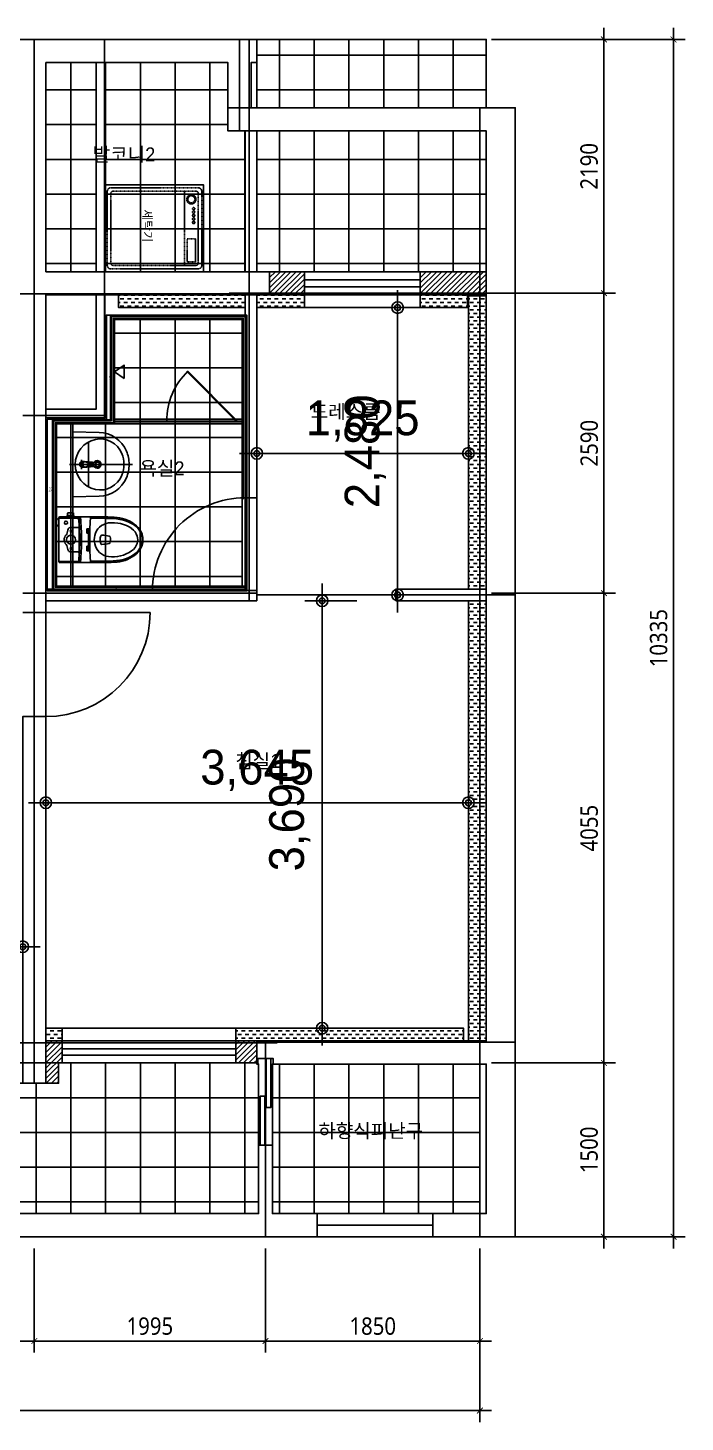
# Model space of a CAD drawing. Extents: x -125 to 16400, y -1600 to 10435.
# Drawn here: x 10730 to 16400, y -1600 to 10435 of the extents above; entities that cross this region are included whole.
import ezdxf

# ---------------------------------------------------------------- set-up
doc = ezdxf.new("R2010")
doc.units = 0
doc.header["$MEASUREMENT"] = 0
for name, pattern in [('AUDIT_D_220706163347-0', [0]), ('CEN', [62, 60, -1, 0, -1]), ('HID', [2.3, 1.5, -0.8])]:
    doc.linetypes.add(name, pattern=pattern)
for name, color, linetype in [('A_HAT', 8, 'Continuous'), ('AA-XXXX-DIMS', 7, 'Continuous'), ('AA-XXXX-UBR', 4, 'Continuous'), ('CEN_CON', 1, 'CEN'), ('CEN_WALL', 12, 'CEN'), ('CONC', 2, 'Continuous'), ('DIM', 7, 'AUDIT_D_220706163347-0'), ('DOOR', 4, 'Continuous'), ('FIN', 6, 'Continuous'), ('FUR', 4, 'Continuous'), ('FUR_가전', 8, 'HID'), ('INS', 8, 'Continuous'), ('WAL', 3, 'Continuous'), ('WAL_DRY', 7, 'Continuous'), ('WIN', 4, 'Continuous'), ('바닥타일', 8, 'Continuous'), ('실명', 3, 'AUDIT_D_220706163347-0')]:
    doc.layers.add(name, color=color, linetype=linetype)
doc.layers.add('Defpoint', color=135, linetype='Continuous', plot=False)
doc.styles.add('HAUD01', font='Dotum.ttf')
doc.styles.add('맑은 고딕', font='malgun.ttf')
doc.styles.add('맑은고딕', font='malgun.ttf', dxfattribs={"width": 0.9})
doc.dimstyles.new('HAUD-100', dxfattribs={"dimscale": 100, "dimtxt": 3, "dimasz": 1, "dimexe": 0, "dimexo": 3, "dimgap": 1, "dimtad": 1, "dimdec": 0, "dimdsep": 46, "dimlunit": 6, "dimtxsty": 'HAUD01', "dimblk": 'DIMDOT', "dimcen": 2.5, "dimdle": 1.5, "dimclrd": 7, "dimclre": 7, "dimclrt": 3, "dimadec": 0, "dimazin": 0, "dimtfac": 1, "dimtdec": 0, "dimtix": 1, "dimtmove": 2, "dimatfit": 3, "dimfxl": 1, "dimtvp": 1, "dimtolj": 1, "dimtzin": 0, "dimarcsym": 0})
doc.dimstyles.new('MCDIM-50', dxfattribs={"dimscale": 50, "dimtxt": 3, "dimasz": 1, "dimexe": 2, "dimexo": 2, "dimgap": 1, "dimtad": 1, "dimdec": 0, "dimzin": 0, "dimdsep": 46, "dimtxsty": '맑은고딕', "dimblk1": 'ARCHTICK', "dimblk2": 'ARCHTICK', "dimsah": 1, "dimcen": 0.09, "dimdle": 2, "dimclrd": 7, "dimclre": 7, "dimclrt": 3, "dimadec": 0, "dimazin": 0, "dimtfac": 1, "dimtdec": 0, "dimtix": 1, "dimtmove": 2, "dimatfit": 3, "dimldrblk": 'ARCHTICK', "dimfxl": 1, "dimtolj": 1, "dimtzin": 0, "dimarcsym": 0})
pattern_1 = [(45, (0, 0), (-22.45064, 22.45064), [])]
pattern_2 = [(0, (0, 0), (31.75, 31.75), [31.75, -31.75])]
pattern_3 = [(0, (0, 0), (0, 300), []), (90, (0, 0), (-300, 2e-14), [])]

# ---------------------------------------------------------------- blocks, each defined once
blk = doc.blocks.new('A$Cc42cb16b')
at = {"layer": 'FUR'}
for p, q in [((515, 560), (288, 555)), ((515, 560), (515, 0)), ((380, 301), (380, 474)), ((380, 86), (380, 259)), ((515, 0), (288, 5))]:
    blk.add_line(p, q, dxfattribs=at)
at = {"layer": 'FUR', "color": 1}
for p, q in [((0, 280), (545, 280)), ((440, 320), (440, 240))]:
    blk.add_line(p, q, dxfattribs=at)
at = {"layer": 'FUR', "flags": 128}
for points in [[(53, 395, -0.297578), (288, 555)], [(30, 280, -0.098575), (53, 395)], [(320, 64, -0.366647), (92, 187)]]:
    blk.add_lwpolyline(points, format="xyb", dxfattribs=at)
at = {"layer": 'FUR'}
for centre, radius, start, end in [((279, 300), 200, 78.1351, 158.6763), ((275, 280), 220, 281.8649, 78.1351), ((330, 280), 255, 158.6763, 180), ((330, 280), 300, 180, 202.519), ((330, 280), 255, 180, 201.3237), ((305, 280), 32.5, 31.4345, 328.5658), ((305, 280), 20.5, 42.491, 317.5072), ((343, 280), 11.3, 130.1673, 251.7572), ((293, 265), 260, 202.519, 268.8063)]:
    blk.add_arc(centre, radius, start, end, dxfattribs=at)
for points, weights in [([(315, 287), (313, 284), (313, 280)], [1, 0.981753051281, 1]), ([(313, 280), (313, 276), (315, 273)], [1, 0.981707036495, 1]), ([(324, 295), (317, 294), (315, 287)], [1, 0.881687879562, 1]), ([(315, 273), (317, 266), (324, 265)], [1, 0.881586849689, 1]), ([(334, 297), (329, 297), (324, 295)], [1, 0.997376203537, 1]), ([(324, 265), (329, 263), (334, 263)], [1, 0.997388422489, 1]), ([(334, 297), (334, 297), (334, 297)], [1, 0.999995529652, 1]), ([(334, 263), (334, 263), (334, 263)], [1, 0.999997198582, 1]), ([(335, 297), (357, 299), (379, 301)], [1, 0.999929606915, 1]), ([(379, 259), (357, 261), (335, 263)], [1, 0.999929606915, 1]), ([(336, 289), (339, 291), (342, 291)], [1, 0.954250395298, 1]), ([(342, 269), (341, 269), (340, 269)], [1, 0.994235515594, 1]), ([(379, 301), (384, 301), (411, 303)], [1, 0.999993741512, 1]), ([(390, 258), (384, 259), (379, 259)], [1, 0.999993622303, 1]), ([(390, 295), (386, 293), (381, 293)], [1, 0.978727579117, 1]), ([(381, 267), (384, 267), (386, 266)], [1, 0.992239117622, 1]), ([(386, 266), (390, 265), (393, 263)], [1, 0.985343575478, 1]), ([(393, 297), (392, 296), (390, 295)], [1, 0.995856523514, 1]), ([(391, 258), (400, 257), (414, 256)], [1, 0.999511599541, 1]), ([(394, 297), (394, 297), (393, 297)], [1, 0.999939501286, 1]), ([(393, 263), (394, 263), (394, 263)], [1, 0.999930858612, 1]), ([(407, 303), (399, 302), (394, 297)], [1, 0.961287915707, 1]), ([(394, 263), (399, 258), (407, 257)], [1, 0.960904896259, 1]), ([(414, 303), (411, 303), (408, 303)], [1, 0.993428587914, 1]), ([(409, 257), (411, 257), (414, 256)], [1, 0.99490660429, 1]), ([(414, 303), (414, 303), (414, 303)], [1, 0.999912261963, 1]), ([(414, 303), (438, 303), (438, 280)], [1, 0.707125544548, 1]), ([(438, 280), (438, 257), (414, 256)], [1, 0.707125544548, 1]), ([(414, 256), (414, 256), (414, 256)], [1, 0.999912261963, 1]), ([(433, 256), (457, 256), (457, 280)], [1, 0.707185387611, 1]), ([(434, 283), (434, 282), (434, 280)], [1, 0.996173918247, 1]), ([(434, 276), (434, 278), (434, 280)], [1, 0.996153950691, 1])]:
    blk.add_rational_spline(points, weights, degree=2, dxfattribs=at)
for points in [[(342, 291), (350, 291), (358, 292)], [(358, 268), (350, 269), (342, 269)], [(381, 293), (370, 292), (358, 292)], [(381, 267), (370, 268), (358, 268)], [(409, 303), (409, 303), (408, 303)], [(413, 303), (412, 303), (410, 303)], [(410, 257), (412, 257), (413, 257)], [(417, 304), (415, 304), (414, 303)], [(414, 256), (415, 256), (417, 256)], [(415, 256), (415, 256), (415, 256)], [(419, 304), (418, 304), (417, 304)], [(417, 256), (418, 256), (419, 256)], [(423, 304), (421, 304), (419, 304)], [(419, 256), (421, 256), (423, 256)], [(423, 304), (424, 304), (425, 304)], [(425, 256), (424, 256), (423, 256)], [(425, 304), (429, 304), (433, 304)], [(433, 256), (429, 256), (425, 256)], [(434, 283), (434, 283), (433, 283)], [(433, 276), (434, 276), (434, 276)]]:
    blk.add_open_spline(points, degree=2, dxfattribs=at)
for points, knots in [([(431, 280), (431, 283), (431, 286), (428, 292), (427, 295), (420, 301), (413, 303), (407, 303)], [0, 0, 0, 0, 0.248236, 0.248236, 0.496338, 0.496338, 1, 1, 1, 1]), ([(407, 257), (413, 257), (420, 259), (427, 265), (428, 268), (431, 274), (431, 277), (431, 280)], [0, 0, 0, 0, 0.502806, 0.502806, 0.750772, 0.750772, 1, 1, 1, 1]), ([(434, 283), (434, 289), (431, 294), (424, 301), (419, 303), (413, 303)], [0, 0, 0, 0, 0.5, 0.5, 1, 1, 1, 1]), ([(413, 257), (419, 257), (424, 259), (431, 266), (434, 271), (434, 276)], [0, 0, 0, 0, 0.5, 0.5, 1, 1, 1, 1]), ([(433, 283), (433, 284), (433, 283), (433, 282), (433, 281), (433, 280)], [0, 0, 0, 0, 0.493042, 0.493042, 1, 1, 1, 1]), ([(433, 280), (433, 279), (433, 278), (433, 277), (433, 276), (433, 276)], [0, 0, 0, 0, 0.493716, 0.493716, 1, 1, 1, 1]), ([(449, 280), (449, 282), (449, 283), (451, 283), (451, 283), (452, 282), (452, 281), (452, 280)], [0, 0, 0, 0, 0.498025, 0.498025, 0.742403, 0.742403, 1, 1, 1, 1]), ([(452, 280), (452, 279), (452, 278), (451, 277), (451, 277), (449, 277), (449, 278), (449, 280)], [0, 0, 0, 0, 0.250344, 0.250344, 0.505692, 0.505692, 1, 1, 1, 1]), ([(450, 283), (450, 283), (450, 283), (451, 282), (451, 281), (451, 280), (451, 280)], [0, 0, 0, 0, 0.213027, 0.451355, 0.721359, 1, 1, 1, 1]), ([(451, 280), (451, 279), (451, 278), (450, 277), (450, 277), (450, 277)], [0, 0, 0, 0, 0.435639, 0.435639, 1, 1, 1, 1])]:
    blk.add_open_spline(points, degree=3, knots=knots, dxfattribs=at)
blk.add_rational_spline([(457, 280), (457, 290), (450, 297), (443, 304), (433, 304)], [1, 0.923873603344, 1, 0.923873603344, 1], degree=2, knots=[0, 0, 0, 0.5, 0.5, 1, 1, 1], dxfattribs=at)
blk = doc.blocks.new('A$C26a53a47')
at = {"layer": 'FUR'}
for p, q in [((268, 392), (452, 393)), ((314, 382), (453, 383)), ((542, 395), (329, 395)), ((555, 378), (540, 388)), ((548, 395), (717, 395)), ((563, 385), (548, 395)), ((550, 387), (550, 8)), ((563, 385), (717, 385)), ((596, 408), (654, 408)), ((596, 395), (596, 408)), ((654, 395), (596, 395)), ((599, 408), (599, 426)), ((603, 430), (647, 430)), ((651, 426), (651, 408)), ((654, 408), (654, 395)), ((725, 387), (725, 198)), ((727, 332), (727, 364)), ((741, 378), (745, 378)), ((745, 378), (745, 318)), ((745, 378), (745, 318)), ((484, 293), (458, 293)), ((459, 262), (462, 262)), ((462, 262), (462, 134)), ((484, 253), (462, 253)), ((470, 296), (470, 100)), ((484, 253), (484, 293)), ((562, 303), (629, 303)), ((653, 258), (648, 281)), ((725, 358), (727, 358)), ((725, 337), (727, 337)), ((741, 318), (745, 318)), ((459, 134), (462, 134)), ((484, 143), (462, 143)), ((484, 103), (484, 143)), ((653, 137), (648, 114)), ((725, 8), (725, 198)), ((268, 3), (452, 3)), ((314, 13), (453, 12)), ((542, 0), (329, 0)), ((484, 103), (458, 103)), ((555, 17), (540, 7)), ((563, 10), (548, 0)), ((548, 0), (717, 0)), ((562, 93), (629, 93)), ((563, 10), (717, 10))]:
    blk.add_line(p, q, dxfattribs=at)
at = {"layer": 'FUR', "flags": 128}
for points in [[(51, 310, -0.18096), (268, 392)], [(56, 308, -0.139094), (200, 373)], [(57, 319, -0.159563), (223, 390)], [(200, 373, -0.037446), (314, 382)], [(223, 390, -0.022302), (329, 395)], [(0, 198, -0.216307), (51, 310)], [(6, 198, -0.219854), (56, 308)], [(7, 243, -0.135941), (57, 319)], [(50, 229, -0.165632), (98, 294)], [(562, 303, -0.414214), (550, 315)], [(741, 318, -0.414214), (727, 332)], [(284, 223, -0.26174), (291, 229)], [(291, 166, -0.26174), (284, 172)], [(416, 162, -0.317582), (298, 52)], [(356, 237, -0.336618), (365, 231)], [(540, 7, -0.026367), (530, 198)], [(555, 17, -0.027834), (545, 198)], [(653, 137, -0.135013), (663, 156)], [(680, 198, -0.192258), (663, 156)], [(298, 52, -0.186188), (98, 101)], [(548, 0, -0.383657), (540, 7)], [(563, 10, -0.381976), (555, 17)], [(644, 102, -0.289681), (629, 93)], [(648, 114, -0.055053), (644, 102)], [(725, 18, -0.414214), (717, 10)], [(725, 8, -0.414214), (717, 0)]]:
    blk.add_lwpolyline(points, format="xyb", dxfattribs=at)
at = {"layer": 'FUR'}
for centre, radius in [((470, 268), 8), ((620, 273), 8), ((665, 345), 13.5), ((470, 128), 8), ((620, 198), 39), ((620, 123), 8)]:
    blk.add_circle(centre, radius, dxfattribs=at)
for centre, radius, start, end in [((-1905, 198), 2365, 355.2711, 4.7289), ((2339, 198), 1809, 173.9586, 180), ((548, 387), 8, 90, 173.9586), ((542, 387), 8, 67.9754, 90), ((542, 387), 8, 0, 67.9754), ((2169, 198), 1624, 173.6227, 180), ((563, 377), 8, 90, 173.6227), ((603, 426), 4, 90, 180), ((647, 426), 4, 0, 90), ((717, 387), 8, 0, 90), ((717, 377), 8, 0, 90), ((741, 364), 14, 90, 180), ((150, 198), 150, 162.3394, 197.6606), ((260, 60), 285, 82.5328, 124.7208), ((279, 204), 140, 12.0572, 82.5328), ((629, 287), 16, 25.3787, 90.0934), ((590, 268), 60, 12.7743, 25.3787), ((693, 266), 40, 192.7744, 223.5311), ((150, 198), 150, 180, 228.8217), ((150, 198), 144, 180, 229.5978), ((169, 204), 170, 197.6606, 228.6262), ((150, 198), 105, 162.3394, 197.6606), ((169, 204), 125, 197.6606, 235.2792), ((360, 198), 80, 161.6434, 198.3566), ((369, -112), 350, 92.1818, 102.9733), ((369, 507), 350, 257.0267, 267.8182), ((356, 167), 9, 267.8182, 342.2348), ((260, 198), 110, 342.2348, 17.7652), ((250, 198), 170, 347.9428, 12.0572), ((620, 198), 60, 0, 43.5311), ((269, 333), 330, 228.8217, 269.8506), ((244, 308), 290, 229.5978, 261.2725), ((248, 294), 290, 228.6262, 264.8897), ((316, 773), 760, 261.2725, 269.8506), ((329, 1200), 1200, 264.8897, 270), ((542, 8), 8, 270, 292.0246), ((542, 8), 8, 292.0246, 0), ((562, 81), 12, 90, 180)]:
    blk.add_arc(centre, radius, start, end, dxfattribs=at)
blk.add_open_spline([(5, 198), (5, 198), (5, 198), (5, 198)], degree=3, dxfattribs=at)
blk.add_open_spline([(5, 198), (5, 198), (5, 198), (5, 198)], degree=3, dxfattribs=at)
blk = doc.blocks.new('UBR 부부욕실 1600x2300')
at = {"layer": '바닥타일'}
h = blk.add_hatch(dxfattribs=at)
h.set_pattern_fill('_USER', color=256, scale=300, double=1, pattern_type=0)
h.set_pattern_definition(pattern_3)
h.paths.add_polyline_path([(-1100, -2300), (500, -2300), (500, -900), (0, -900), (0, 0), (-1100, 0)])
at = {"layer": 'FUR', "color": 6}
blk.add_line((-450, -876), (-450, -884), dxfattribs=at)
at = {"layer": 'FUR'}
blk.add_line((360, -900), (360, -2300), dxfattribs=at)
for points in [[(-1100, -2300), (500, -2300), (500, -900), (0, -900), (0, 0), (-1100, 0)], [(-82, -508), (-82, -392), (0, -450)], [(0, -860), (-1100, -860), (-1100, -900), (0, -900)]]:
    blk.add_lwpolyline(points, close=True, dxfattribs=at)
at = {"layer": 'FUR', "color": 6}
for points in [[(-1056, -870), (-631, -446), (-626, -452), (-1050, -876)], [(-1100, -876), (0, -876), (0, -884), (-1100, -884)]]:
    blk.add_lwpolyline(points, close=True, dxfattribs=at)
blk.add_arc((-1050, -876), 600, 0, 45.764, dxfattribs=at)
at = {"layer": 'FUR'}
for name, p in [('A$Cc42cb16b', (-155, -1530)), ('A$C26a53a47', (-245, -2098))]:
    blk.add_blockref(name, p, dxfattribs=at)
blk = doc.blocks.new('A$C4e4a4905')
at = {"layer": 'AA-XXXX-UBR'}
blk.add_line((1714, 47), (1714, 20), dxfattribs=at)
at = {"layer": 'AA-XXXX-UBR', "color": 5}
blk.add_lwpolyline([(52, 1482), (52, 12), (1722, 12), (1722, 2382), (552, 2382), (552, 1482)], close=True, dxfattribs=at)
at = {"layer": 'AA-XXXX-UBR'}
for points in [[(1714, 797), (1714, 2374), (560, 2374), (560, 1474), (60, 1474), (60, 20), (1714, 20)], [(1697, 797), (1697, 2357), (577, 2357), (577, 1457), (77, 1457), (77, 37), (1714, 37)], [(1687, 797), (1687, 2347), (587, 2347), (587, 1447), (87, 1447), (87, 47), (1714, 47)]]:
    blk.add_lwpolyline(points, dxfattribs=at)
at = {"layer": 'Defpoint'}
blk.add_lwpolyline([(7, 1487), (7, 7), (1727, 7), (1727, 2387), (517, 2387), (517, 1487)], close=True, dxfattribs=at)
at = {"layer": 'Defpoint', "style": 'HAUD01', "width": 0.8}
for p in [(1207, 2349), (388, 1449), (611, 12)]:
    blk.add_text('경량', height=15, rotation=90, dxfattribs=at).set_placement(p)
for s, p in [('경량', (538, 1844)), ('수전', (538, 1820)), ('경량', (1689, 1145)), ('RC,조적', (19, 881)), ('수전', (19, 857))]:
    blk.add_text(s, height=15, dxfattribs=at).set_placement(p)
blk = doc.blocks.new('세탁기-850')
at = {"layer": 'Defpoints'}
blk.add_lwpolyline([(0, 0), (-750, 0), (-750, -850), (0, -850)], close=True, dxfattribs=at)
at = {"layer": 'FUR_가전'}
blk.add_line((-55, -165), (-695, -165), dxfattribs=at)
for points in [[(-695, -830, -0.414214), (-725, -800), (-725, -45, -0.414214), (-695, -15), (-55, -15, -0.414214), (-25, -45), (-25, -800, -0.414214), (-55, -830)], [(-695, -780), (-695, -65, -0.414214), (-675, -45), (-75, -45, -0.414214), (-55, -65), (-55, -780, -0.414214), (-75, -800), (-675, -800, -0.414214)]]:
    blk.add_lwpolyline(points, format="xyb", close=True, dxfattribs=at)
blk.add_lwpolyline([(-85, -140), (-285, -140), (-285, -70), (-85, -70)], close=True, dxfattribs=at)
for centre, radius in [((-625, -105), 40), ((-625, -105), 30), ((-545, -85), 10), ((-515, -85), 10), ((-485, -85), 10), ((-455, -85), 10), ((-425, -85), 10)]:
    blk.add_circle(centre, radius, dxfattribs=at)
at = {"layer": 'FUR_가전', "style": '맑은 고딕'}
blk.add_text('세탁기', height=75, rotation=0, dxfattribs=at).set_placement((-538, -523))
blk = doc.blocks.new('_ArchTick')
at = {"color": 0, "linetype": 'ByBlock', "const_width": 0.15}
blk.add_lwpolyline([(-0.5, -0.5), (0.5, 0.5)], dxfattribs=at)
blk = doc.blocks.new('*D16')
at = {"layer": 'Defpoints', "color": 0, "transparency": 16777216}
for p in [(0, 0), (14630, 0), (14630, -1500)]:
    blk.add_point(p, dxfattribs=at)
at = {"layer": 'DIM', "color": 7, "lineweight": -2, "transparency": 16777216}
for p, q in [((0, -100), (0, -1600)), ((14630, -100), (14630, -1600)), ((-100, -1500), (14730, -1500))]:
    blk.add_line(p, q, dxfattribs=at)
at = {"layer": 'DIM', "color": 7, "lineweight": -2, "transparency": 16777216, "xscale": 50, "yscale": 50, "zscale": 50, "rotation": 180}
blk.add_blockref('_ArchTick', (0, -1500), dxfattribs=at)
at = {"layer": 'DIM', "color": 7, "lineweight": -2, "transparency": 16777216, "xscale": 50, "yscale": 50, "zscale": 50}
blk.add_blockref('_ArchTick', (14630, -1500), dxfattribs=at)
at = {"layer": 'DIM', "color": 3, "transparency": 16777216, "insert": (7315, -1372), "char_height": 150, "attachment_point": 5, "style": '맑은고딕'}
blk.add_mtext('\\A1;14630', dxfattribs=at)
blk = doc.blocks.new('*D19')
at = {"layer": 'Defpoints', "color": 0, "transparency": 16777216}
for p in [(6065, 0), (10785, 0), (10785, -900)]:
    blk.add_point(p, dxfattribs=at)
at = {"layer": 'DIM', "color": 7, "lineweight": -2, "transparency": 16777216}
for p, q in [((6065, -100), (6065, -1000)), ((10785, -100), (10785, -1000)), ((5965, -900), (10885, -900))]:
    blk.add_line(p, q, dxfattribs=at)
at = {"layer": 'DIM', "color": 7, "lineweight": -2, "transparency": 16777216, "xscale": 50, "yscale": 50, "zscale": 50, "rotation": 180}
blk.add_blockref('_ArchTick', (6065, -900), dxfattribs=at)
at = {"layer": 'DIM', "color": 7, "lineweight": -2, "transparency": 16777216, "xscale": 50, "yscale": 50, "zscale": 50}
blk.add_blockref('_ArchTick', (10785, -900), dxfattribs=at)
at = {"layer": 'DIM', "color": 3, "transparency": 16777216, "insert": (8425, -773), "char_height": 150, "attachment_point": 5, "style": '맑은고딕'}
blk.add_mtext('\\A1;4720', dxfattribs=at)
blk = doc.blocks.new('*D20')
at = {"layer": 'Defpoints', "color": 0, "transparency": 16777216}
for p in [(10785, 0), (12780, 0), (12780, -900)]:
    blk.add_point(p, dxfattribs=at)
at = {"layer": 'DIM', "color": 7, "lineweight": -2, "transparency": 16777216}
for p, q in [((10785, -100), (10785, -1000)), ((12780, -100), (12780, -1000)), ((10685, -900), (12880, -900))]:
    blk.add_line(p, q, dxfattribs=at)
at = {"layer": 'DIM', "color": 7, "lineweight": -2, "transparency": 16777216, "xscale": 50, "yscale": 50, "zscale": 50, "rotation": 180}
blk.add_blockref('_ArchTick', (10785, -900), dxfattribs=at)
at = {"layer": 'DIM', "color": 7, "lineweight": -2, "transparency": 16777216, "xscale": 50, "yscale": 50, "zscale": 50}
blk.add_blockref('_ArchTick', (12780, -900), dxfattribs=at)
at = {"layer": 'DIM', "color": 3, "transparency": 16777216, "insert": (11782, -772), "char_height": 150, "attachment_point": 5, "style": '맑은고딕'}
blk.add_mtext('\\A1;1995', dxfattribs=at)
blk = doc.blocks.new('*D21')
at = {"layer": 'Defpoints', "color": 0, "transparency": 16777216}
for p in [(12780, 0), (14630, 0), (14630, -900)]:
    blk.add_point(p, dxfattribs=at)
at = {"layer": 'DIM', "color": 7, "lineweight": -2, "transparency": 16777216}
for p, q in [((12780, -100), (12780, -1000)), ((14630, -100), (14630, -1000)), ((12680, -900), (14730, -900))]:
    blk.add_line(p, q, dxfattribs=at)
at = {"layer": 'DIM', "color": 7, "lineweight": -2, "transparency": 16777216, "xscale": 50, "yscale": 50, "zscale": 50, "rotation": 180}
blk.add_blockref('_ArchTick', (12780, -900), dxfattribs=at)
at = {"layer": 'DIM', "color": 7, "lineweight": -2, "transparency": 16777216, "xscale": 50, "yscale": 50, "zscale": 50}
blk.add_blockref('_ArchTick', (14630, -900), dxfattribs=at)
at = {"layer": 'DIM', "color": 3, "transparency": 16777216, "insert": (13705, -772), "char_height": 150, "attachment_point": 5, "style": '맑은고딕'}
blk.add_mtext('\\A1;1850', dxfattribs=at)
blk = doc.blocks.new('*D22')
at = {"layer": 'Defpoints', "color": 0, "transparency": 16777216}
for p in [(14630, 10335), (16300, 10335), (14630, 0)]:
    blk.add_point(p, dxfattribs=at)
at = {"layer": 'DIM', "color": 7, "lineweight": -2, "transparency": 16777216}
for p, q in [((16300, -100), (16300, 10435)), ((14730, 10335), (16400, 10335)), ((14730, 0), (16400, 0))]:
    blk.add_line(p, q, dxfattribs=at)
at = {"layer": 'DIM', "color": 7, "lineweight": -2, "transparency": 16777216, "xscale": 50, "yscale": 50, "zscale": 50}
for p, rotation in [((16300, 10335), 90), ((16300, 0), 270)]:
    blk.add_blockref('_ArchTick', p, dxfattribs=dict(at, rotation=rotation))
at = {"layer": 'DIM', "color": 3, "transparency": 16777216, "insert": (16172, 5167), "char_height": 150, "attachment_point": 5, "rotation": 90, "style": '맑은고딕'}
blk.add_mtext('\\A1;10335', dxfattribs=at)
blk = doc.blocks.new('*D23')
at = {"layer": 'Defpoints', "color": 0, "transparency": 16777216}
for p in [(14630, 1500), (15700, 1500), (14630, 0)]:
    blk.add_point(p, dxfattribs=at)
at = {"layer": 'DIM', "color": 7, "lineweight": -2, "transparency": 16777216}
for p, q in [((15700, -100), (15700, 1600)), ((14730, 1500), (15800, 1500)), ((14730, 0), (15800, 0))]:
    blk.add_line(p, q, dxfattribs=at)
at = {"layer": 'DIM', "color": 7, "lineweight": -2, "transparency": 16777216, "xscale": 50, "yscale": 50, "zscale": 50}
for p, rotation in [((15700, 1500), 90), ((15700, 0), 270)]:
    blk.add_blockref('_ArchTick', p, dxfattribs=dict(at, rotation=rotation))
at = {"layer": 'DIM', "color": 3, "transparency": 16777216, "insert": (15572, 750), "char_height": 150, "attachment_point": 5, "rotation": 90, "style": '맑은고딕'}
blk.add_mtext('\\A1;1500', dxfattribs=at)
blk = doc.blocks.new('*D24')
at = {"layer": 'Defpoints', "color": 0, "transparency": 16777216}
for p in [(14630, 5555), (15700, 5555), (14630, 1500)]:
    blk.add_point(p, dxfattribs=at)
at = {"layer": 'DIM', "color": 7, "lineweight": -2, "transparency": 16777216}
for p, q in [((14730, 5555), (15800, 5555)), ((15700, 1400), (15700, 5655)), ((14730, 1500), (15800, 1500))]:
    blk.add_line(p, q, dxfattribs=at)
at = {"layer": 'DIM', "color": 7, "lineweight": -2, "transparency": 16777216, "xscale": 50, "yscale": 50, "zscale": 50}
for p, rotation in [((15700, 5555), 90), ((15700, 1500), 270)]:
    blk.add_blockref('_ArchTick', p, dxfattribs=dict(at, rotation=rotation))
at = {"layer": 'DIM', "color": 3, "transparency": 16777216, "insert": (15573, 3527), "char_height": 150, "attachment_point": 5, "rotation": 90, "style": '맑은고딕'}
blk.add_mtext('\\A1;4055', dxfattribs=at)
blk = doc.blocks.new('*D25')
at = {"layer": 'Defpoints', "color": 0, "transparency": 16777216}
for p in [(14630, 8145), (15700, 8145), (14630, 5555)]:
    blk.add_point(p, dxfattribs=at)
at = {"layer": 'DIM', "color": 7, "lineweight": -2, "transparency": 16777216}
for p, q in [((15700, 5455), (15700, 8245)), ((14730, 8145), (15800, 8145)), ((14730, 5555), (15800, 5555))]:
    blk.add_line(p, q, dxfattribs=at)
at = {"layer": 'DIM', "color": 7, "lineweight": -2, "transparency": 16777216, "xscale": 50, "yscale": 50, "zscale": 50}
for p, rotation in [((15700, 8145), 90), ((15700, 5555), 270)]:
    blk.add_blockref('_ArchTick', p, dxfattribs=dict(at, rotation=rotation))
at = {"layer": 'DIM', "color": 3, "transparency": 16777216, "insert": (15573, 6850), "char_height": 150, "attachment_point": 5, "rotation": 90, "style": '맑은고딕'}
blk.add_mtext('\\A1;2590', dxfattribs=at)
blk = doc.blocks.new('*D26')
at = {"layer": 'Defpoints', "color": 0, "transparency": 16777216}
for p in [(14630, 10335), (15700, 10335), (14630, 8145)]:
    blk.add_point(p, dxfattribs=at)
at = {"layer": 'DIM', "color": 7, "lineweight": -2, "transparency": 16777216}
for p, q in [((15700, 8045), (15700, 10435)), ((14730, 10335), (15800, 10335)), ((14730, 8145), (15800, 8145))]:
    blk.add_line(p, q, dxfattribs=at)
at = {"layer": 'DIM', "color": 7, "lineweight": -2, "transparency": 16777216, "xscale": 50, "yscale": 50, "zscale": 50}
for p, rotation in [((15700, 10335), 90), ((15700, 8145), 270)]:
    blk.add_blockref('_ArchTick', p, dxfattribs=dict(at, rotation=rotation))
at = {"layer": 'DIM', "color": 3, "transparency": 16777216, "insert": (15572, 9240), "char_height": 150, "attachment_point": 5, "rotation": 90, "style": '맑은고딕'}
blk.add_mtext('\\A1;2190', dxfattribs=at)
blk = doc.blocks.new('DIMDOT')
at = {"layer": 'AA-XXXX-DIMS'}
for p, q in [((0, -1.5), (0, 1.5)), ((-1.5, 0), (1.5, 0))]:
    blk.add_line(p, q, dxfattribs=at)
for radius in [0.5, 0.25]:
    blk.add_circle((0, 0), radius, dxfattribs=at)
blk = doc.blocks.new('*D27')
at = {"layer": 'Defpoints', "color": 0, "transparency": 16777216}
for p in [(10885, 3747), (14530, 3747), (14530, 3747)]:
    blk.add_point(p, dxfattribs=at)
at = {"layer": 'DIM', "color": 7, "lineweight": -2, "transparency": 16777216}
for p, q in [((10885, 4047), (10885, 3747)), ((14530, 4047), (14530, 3747)), ((10985, 3747), (14430, 3747))]:
    blk.add_line(p, q, dxfattribs=at)
at = {"layer": 'DIM', "color": 7, "lineweight": -2, "transparency": 16777216, "xscale": 100, "yscale": 100, "zscale": 100, "rotation": 180}
blk.add_blockref('DIMDOT', (10885, 3747), dxfattribs=at)
at = {"layer": 'DIM', "color": 7, "lineweight": -2, "transparency": 16777216, "xscale": 100, "yscale": 100, "zscale": 100}
blk.add_blockref('DIMDOT', (14530, 3747), dxfattribs=at)
at = {"layer": 'DIM', "color": 3, "transparency": 16777216, "insert": (12708, 4026), "char_height": 300, "attachment_point": 5, "style": 'HAUD01'}
blk.add_mtext('\\A1;3,645', dxfattribs=at)
blk = doc.blocks.new('*D28')
at = {"layer": 'Defpoints', "color": 0, "transparency": 16777216}
for p in [(13269, 5490), (13269, 5490), (13269, 1800)]:
    blk.add_point(p, dxfattribs=at)
at = {"layer": 'DIM', "color": 7, "lineweight": -2, "transparency": 16777216}
for p, q in [((13569, 5490), (13269, 5490)), ((13269, 1900), (13269, 5390)), ((13569, 1800), (13269, 1800))]:
    blk.add_line(p, q, dxfattribs=at)
at = {"layer": 'DIM', "color": 7, "lineweight": -2, "transparency": 16777216, "xscale": 100, "yscale": 100, "zscale": 100}
for p, rotation in [((13269, 5490), 90), ((13269, 1800), 270)]:
    blk.add_blockref('DIMDOT', p, dxfattribs=dict(at, rotation=rotation))
at = {"layer": 'DIM', "color": 3, "transparency": 16777216, "insert": (12990, 3645), "char_height": 300, "attachment_point": 5, "rotation": 90, "style": 'HAUD01'}
blk.add_mtext('\\A1;3,690', dxfattribs=at)
blk = doc.blocks.new('*D29')
at = {"layer": 'Defpoints', "color": 0, "transparency": 16777216}
for p in [(12705, 6762), (14530, 6762), (14530, 6762)]:
    blk.add_point(p, dxfattribs=at)
at = {"layer": 'DIM', "color": 7, "lineweight": -2, "transparency": 16777216}
for p, q in [((12705, 7062), (12705, 6762)), ((14530, 7062), (14530, 6762)), ((12805, 6762), (14430, 6762))]:
    blk.add_line(p, q, dxfattribs=at)
at = {"layer": 'DIM', "color": 7, "lineweight": -2, "transparency": 16777216, "xscale": 100, "yscale": 100, "zscale": 100, "rotation": 180}
blk.add_blockref('DIMDOT', (12705, 6762), dxfattribs=at)
at = {"layer": 'DIM', "color": 7, "lineweight": -2, "transparency": 16777216, "xscale": 100, "yscale": 100, "zscale": 100}
blk.add_blockref('DIMDOT', (14530, 6762), dxfattribs=at)
at = {"layer": 'DIM', "color": 3, "transparency": 16777216, "insert": (13618, 7041), "char_height": 300, "attachment_point": 5, "style": 'HAUD01'}
blk.add_mtext('\\A1;1,825', dxfattribs=at)
blk = doc.blocks.new('*D30')
at = {"layer": 'Defpoints', "color": 0, "transparency": 16777216}
for p in [(13920, 8020), (13920, 8020), (13920, 5540)]:
    blk.add_point(p, dxfattribs=at)
at = {"layer": 'DIM', "color": 7, "lineweight": -2, "transparency": 16777216}
for p, q in [((14220, 8020), (13920, 8020)), ((13920, 5640), (13920, 7920)), ((14220, 5540), (13920, 5540))]:
    blk.add_line(p, q, dxfattribs=at)
at = {"layer": 'DIM', "color": 7, "lineweight": -2, "transparency": 16777216, "xscale": 100, "yscale": 100, "zscale": 100}
for p, rotation in [((13920, 8020), 90), ((13920, 5540), 270)]:
    blk.add_blockref('DIMDOT', p, dxfattribs=dict(at, rotation=rotation))
at = {"layer": 'DIM', "color": 3, "transparency": 16777216, "insert": (13641, 6780), "char_height": 300, "attachment_point": 5, "rotation": 90, "style": 'HAUD01'}
blk.add_mtext('\\A1;2,480', dxfattribs=at)
blk = doc.blocks.new('*D31')
at = {"layer": 'Defpoints', "color": 0, "transparency": 16777216}
for p in [(6165, 2504), (10685, 2504), (10685, 2504)]:
    blk.add_point(p, dxfattribs=at)
at = {"layer": 'DIM', "color": 7, "lineweight": -2, "transparency": 16777216}
for p, q in [((6165, 2804), (6165, 2504)), ((10685, 2804), (10685, 2504)), ((6265, 2504), (10585, 2504))]:
    blk.add_line(p, q, dxfattribs=at)
at = {"layer": 'DIM', "color": 7, "lineweight": -2, "transparency": 16777216, "xscale": 100, "yscale": 100, "zscale": 100, "rotation": 180}
blk.add_blockref('DIMDOT', (6165, 2504), dxfattribs=at)
at = {"layer": 'DIM', "color": 7, "lineweight": -2, "transparency": 16777216, "xscale": 100, "yscale": 100, "zscale": 100}
blk.add_blockref('DIMDOT', (10685, 2504), dxfattribs=at)
at = {"layer": 'DIM', "color": 3, "transparency": 16777216, "insert": (8425, 2783), "char_height": 300, "attachment_point": 5, "style": 'HAUD01'}
blk.add_mtext('\\A1;4,520', dxfattribs=at)

msp = doc.modelspace()

# ---------------------------------------------------------------- hatches: boundary and pattern name
at = {"layer": 'A_HAT'}
h = msp.add_hatch(dxfattribs=at)
h.set_pattern_fill('ANSI31', color=256, scale=10, style=0)
h.set_pattern_definition(pattern_1)
h.paths.add_polyline_path([(12815, 8130), (13115, 8130), (13115, 8330), (12815, 8330)])
h = msp.add_hatch(dxfattribs=at)
h.set_pattern_fill('ANSI31', color=256, scale=10, style=0)
h.set_pattern_definition(pattern_1)
h.paths.add_polyline_path([(14115, 8130), (14685, 8130), (14685, 8330), (14115, 8330)])
h = msp.add_hatch(dxfattribs=at)
h.set_pattern_fill('ANSI31', color=256, scale=10, style=0)
h.set_pattern_definition(pattern_1)
h.paths.add_polyline_path([(10885, 1325), (10995, 1325), (10995, 1500), (11025, 1500), (11025, 1690), (10885, 1690)])
h = msp.add_hatch(dxfattribs=at)
h.set_pattern_fill('ANSI31', color=256, scale=10, style=0)
h.set_pattern_definition(pattern_1)
h.paths.add_polyline_path([(12525, 1500), (12705, 1500), (12705, 1690), (12525, 1690)])
at = {"layer": 'INS'}
h = msp.add_hatch(dxfattribs=at)
h.set_pattern_fill('DASH', color=256, scale=10, style=0)
h.set_pattern_definition(pattern_2)
h.paths.add_polyline_path([(11512.1, 8020), (12605, 8020), (12605, 8130), (11512.1, 8130)])
h = msp.add_hatch(dxfattribs=at)
h.set_pattern_fill('DASH', color=256, scale=10, style=0)
h.set_pattern_definition(pattern_2)
h.paths.add_polyline_path([(12705, 8020), (13115, 8020), (13115, 8130), (12705, 8130)])
h = msp.add_hatch(dxfattribs=at)
h.set_pattern_fill('DASH', color=256, scale=10, style=0)
h.set_pattern_definition(pattern_2)
h.paths.add_polyline_path([(14115, 8020), (14523.3, 8020), (14523.3, 8130), (14115, 8130)])
h = msp.add_hatch(dxfattribs=at)
h.set_pattern_fill('DASH', color=256, scale=10, style=0)
h.set_pattern_definition(pattern_2)
h.paths.add_polyline_path([(14530, 5590), (14685, 5590), (14685, 8120.8), (14530, 8120.8)])
h = msp.add_hatch(dxfattribs=at)
h.set_pattern_fill('DASH', color=256, scale=10, style=0)
h.set_pattern_definition(pattern_2)
h.paths.add_polyline_path([(14530, 1690), (14685, 1690), (14685, 5490), (14530, 5490)])
h = msp.add_hatch(dxfattribs=at)
h.set_pattern_fill('DASH', color=256, scale=10, style=0)
h.set_pattern_definition(pattern_2)
h.paths.add_polyline_path([(10885, 1690), (11025, 1690), (11025, 1800), (10885, 1800)])
h = msp.add_hatch(dxfattribs=at)
h.set_pattern_fill('DASH', color=256, scale=10, style=0)
h.set_pattern_definition(pattern_2)
h.paths.add_polyline_path([(12525, 1690), (14489, 1690), (14489, 1800), (12525, 1800)])
at = {"layer": '바닥타일'}
h = msp.add_hatch(dxfattribs=at)
h.set_pattern_fill('_USER', color=256, scale=300, style=0, double=1, pattern_type=0)
h.set_pattern_definition(pattern_3)
h.paths.add_polyline_path([(12705, 9745), (14685, 9745), (14685, 10335), (12705, 10335)])
h = msp.add_hatch(dxfattribs=at)
h.set_pattern_fill('_USER', color=256, scale=300, style=0, double=1, pattern_type=0)
h.set_pattern_definition(pattern_3)
h.paths.add_polyline_path([(10885, 8330), (11320, 8330), (11320, 10135), (10885, 10135)])
h = msp.add_hatch(dxfattribs=at)
h.set_pattern_fill('_USER', color=256, scale=300, style=0, double=1, pattern_type=0)
h.set_pattern_definition(pattern_3)
h.paths.add_polyline_path([(11395, 8330), (12605, 8330), (12605, 9545), (12455, 9545), (12455, 10135), (11395, 10135)])
h = msp.add_hatch(dxfattribs=at)
h.set_pattern_fill('_USER', color=256, scale=300, style=0, double=1, pattern_type=0)
h.set_pattern_definition(pattern_3)
h.paths.add_polyline_path([(12705, 8330), (14685, 8330), (14685, 9545), (12705, 9545)])
h = msp.add_hatch(dxfattribs=at)
h.set_pattern_fill('_USER', color=256, scale=300, style=0, double=1, pattern_type=0)
h.set_pattern_definition(pattern_3)
h.paths.add_polyline_path([(125, 200), (12720, 200), (12720, 1490), (12705, 1490), (12705, 1500), (10995, 1500), (10995, 1325), (125, 1325)])
h = msp.add_hatch(dxfattribs=at)
h.set_pattern_fill('_USER', color=256, scale=300, style=0, double=1, pattern_type=0)
h.set_pattern_definition(pattern_3)
h.paths.add_polyline_path([(12840, 200), (14630, 200), (14630, 1490), (12840, 1490)])

# ---------------------------------------------------------------- linework, layer by layer
at = {"layer": 'CEN_CON'}
for p, q in [((5445, 10335), (12705, 10335)), ((10785, 1325), (10785, 10335)), ((12555, 9545), (12555, 10335)), ((12455, 9745), (14935, 9745)), ((14630, 0), (14630, 9745)), ((9775, 8140), (12815, 8140)), ((12780, 0), (12780, 1690)), ((12705, 1680), (14935, 1680)), ((0, 0), (14935, 0))]:
    msp.add_line(p, q, dxfattribs=at)
at = {"layer": 'CEN_WALL'}
for p, q in [((11390, 7070), (11390, 10335)), ((12640, 5490), (12640, 10335)), ((12465, 8145), (14935, 8145)), ((10685, 7090), (11395, 7090)), ((10685, 5555), (12705, 5555)), ((13905, 5540), (14935, 5540)), ((10575, 1675), (12880, 1675)), ((-125, 1500), (10995, 1500))]:
    msp.add_line(p, q, dxfattribs=at)
at = {"layer": 'CONC'}
msp.add_lwpolyline([(10685, 5390), (10885, 5390), (10885, 8130), (12815, 8130), (12815, 8330), (10885, 8330), (10885, 10135), (12455, 10135), (12455, 9545), (14685, 9545), (14685, 1690), (12705, 1690), (12705, 1490), (12715, 1490), (12715, 1540), (12845, 1540), (12845, 1490), (14685, 1490), (14685, 200), (14225, 200), (14225, 0), (14935, 0), (14935, 9745), (12655, 9745), (12655, 10135), (12705, 10135), (12705, 10335), (5445, 10335)], dxfattribs=at)
for points in [[(-125, 0), (13225, 0), (13225, 200), (12840, 200), (12840, 790), (12720, 790), (12720, 200), (125, 200), (125, 3915), (1955, 3915), (1955, 4115), (1850, 4115), (1850, 4109.5), (1740, 4109.5), (1740, 4115), (125, 4115), (125, 7025), (1605, 7025), (1605, 6885), (2480, 6885), (2480, 7135), (1955, 7135), (1955, 7275), (-125, 7275)], [(10685, 1325), (10885, 1325), (10885, 4490), (10685, 4490)]]:
    msp.add_lwpolyline(points, close=True, dxfattribs=at)
at = {"layer": 'DOOR'}
for p, q in [((12605, 6378.5), (12705, 6378.5)), ((12605, 5578.5), (11805, 5578.5)), ((12605, 5578.5), (12705, 5578.5)), ((10685, 5390), (10885, 5390)), ((10885, 5390), (11785, 5390)), ((10685, 4490), (10885, 4490)), ((12720, 1540), (12840, 1540)), ((12720, 790), (12840, 790))]:
    msp.add_line(p, q, dxfattribs=at)
for points in [[(12785, 1115), (12785, 1540), (12825, 1540), (12825, 1115)], [(12735, 790), (12735, 1215), (12775, 1215), (12775, 790)]]:
    msp.add_lwpolyline(points, close=True, dxfattribs=at)
for centre, radius, start, end in [((12605, 5578.5), 800, 89.99998, 180.00002), ((10885, 5390), 900, 270.00002, 0)]:
    msp.add_arc(centre, radius, start, end, dxfattribs=at)
at = {"layer": 'FIN'}
for points in [[(12705, 9745), (14685, 9745), (14685, 10335), (12705, 10335)], [(10885, 8330), (11320, 8330), (11320, 10135), (10885, 10135)], [(11395, 8330), (12605, 8330), (12605, 9545), (12455, 9545), (12455, 10135), (11395, 10135)], [(12705, 8330), (14685, 8330), (14685, 9545), (12705, 9545)], [(10885, 5590), (12605, 5590), (12605, 8020), (11512.1, 8020), (11512.1, 8130), (11395, 8130), (11395, 7070), (10885, 7070)], [(12705, 5540), (13905, 5540), (13905, 5590), (14530, 5590), (14530, 8120.8), (14630, 8120.8), (14630, 8130), (14523.3, 8130), (14523.3, 8020), (12705, 8020)], [(10885, 1800), (14489, 1800), (14489, 1690), (14530, 1690), (14530, 5490), (13905, 5490), (13905, 5540), (12705, 5540), (12705, 5490), (10885, 5490)], [(125, 200), (12720, 200), (12720, 1490), (12705, 1490), (12705, 1500), (10995, 1500), (10995, 1325), (125, 1325)], [(12840, 200), (14630, 200), (14630, 1490), (12840, 1490)]]:
    msp.add_lwpolyline(points, close=True, dxfattribs=at)
at = {"layer": 'INS'}
for points in [[(11512.1, 8020), (12605, 8020), (12605, 8130), (11512.1, 8130)], [(12705, 8020), (13115, 8020), (13115, 8130), (12705, 8130)], [(14115, 8020), (14523.3, 8020), (14523.3, 8130), (14115, 8130)], [(14530, 5590), (14685, 5590), (14685, 8120.8), (14530, 8120.8)], [(14530, 1690), (14685, 1690), (14685, 5490), (14530, 5490)], [(10885, 1690), (11025, 1690), (11025, 1800), (10885, 1800)], [(12525, 1690), (14489, 1690), (14489, 1800), (12525, 1800)]]:
    msp.add_lwpolyline(points, close=True, dxfattribs=at)
at = {"layer": 'WAL'}
for points in [[(12815, 8130), (13115, 8130), (13115, 8330), (12815, 8330)], [(14115, 8130), (14685, 8130), (14685, 8330), (14115, 8330)], [(10885, 1325), (10995, 1325), (10995, 1500), (11025, 1500), (11025, 1690), (10885, 1690)], [(12525, 1500), (12705, 1500), (12705, 1690), (12525, 1690)]]:
    msp.add_lwpolyline(points, close=True, dxfattribs=at)
at = {"layer": 'WAL_DRY'}
for points in [[(11320, 8330), (11395, 8330), (11395, 10135), (11320, 10135)], [(12655, 9745), (12705, 9745), (12705, 10135), (12655, 10135)], [(12605, 8330), (12705, 8330), (12705, 9545), (12605, 9545)], [(10885, 7070), (11395, 7070), (11395, 8130), (11320, 8130), (11320, 7145), (10885, 7145)], [(12605, 6378.5), (12705, 6378.5), (12705, 8130), (12605, 8130)], [(10885, 5490), (12705, 5490), (12705, 5578.5), (12600, 5578.5), (12600, 5590), (10885, 5590)], [(13905, 5490), (14685, 5490), (14685, 5590), (13905, 5590)]]:
    msp.add_lwpolyline(points, close=True, dxfattribs=at)
at = {"layer": 'WIN'}
for p, q in [((13115, 8260), (14115, 8260)), ((13115, 8200), (14115, 8200)), ((11025, 1623.5), (12525, 1623.5)), ((11025, 1566.5), (12525, 1566.5)), ((13225, 100), (14225, 100))]:
    msp.add_line(p, q, dxfattribs=at)
for points in [[(13115, 8130), (14115, 8130), (14115, 8330), (13115, 8330)], [(11025, 1500), (12525, 1500), (12525, 1690), (11025, 1690)], [(13225, 0), (14225, 0), (14225, 200), (13225, 200)]]:
    msp.add_lwpolyline(points, close=True, dxfattribs=at)
at = {"layer": '바닥타일'}
for points in [[(12705, 9745), (14685, 9745), (14685, 10335), (12705, 10335)], [(10885, 8330), (11320, 8330), (11320, 10135), (10885, 10135)], [(11395, 8330), (12605, 8330), (12605, 9545), (12455, 9545), (12455, 10135), (11395, 10135)], [(12705, 8330), (14685, 8330), (14685, 9545), (12705, 9545)], [(125, 200), (12720, 200), (12720, 1490), (12705, 1490), (12705, 1500), (10995, 1500), (10995, 1325), (125, 1325)], [(12840, 200), (14630, 200), (14630, 1490), (12840, 1490)]]:
    msp.add_lwpolyline(points, close=True, dxfattribs=at)

# ---------------------------------------------------------------- block references
at = {"layer": 'AA-XXXX-UBR'}
msp.add_blockref('A$C4e4a4905', (10890.5, 5569.5), dxfattribs=at)
at = {"layer": 'FUR', "xscale": -1}
msp.add_blockref('UBR 부부욕실 1600x2300', (11478, 7917), dxfattribs=at)
at = {"layer": 'FUR_가전', "rotation": 270.0000011238745}
msp.add_blockref('세탁기-850', (12245, 8330), dxfattribs=at)

# ---------------------------------------------------------------- texts
at = {"layer": '실명', "style": 'HAUD01'}
for s, p in [('발코니2', (11290, 9283)), ('드레스룸', (13170, 7062)), ('욕실2', (11692, 6573)), ('침실1', (12519, 4047)), ('하향식피난구', (13236, 855))]:
    msp.add_text(s, height=120, dxfattribs=at).set_placement(p)

# ---------------------------------------------------------------- dimensions: what is measured, and where the dimension line sits
at = {"layer": 'DIM'}
for base, p1, p2, dimstyle, picture, middle in [((16300, 10335), (14630, 0), (14630, 10335), 'MCDIM-50', '*D22', (16172.1, 5167.5)), ((15700, 10335), (14630, 8145), (14630, 10335), 'MCDIM-50', '*D26', (15572.1, 9240)), ((15700, 8145), (14630, 5555), (14630, 8145), 'MCDIM-50', '*D25', (15572.5, 6850)), ((13920, 8020), (13920, 5540), (13920, 8020), 'HAUD-100', '*D30', (13640.9, 6780)), ((13269, 5490), (13269, 1800), (13269, 5490), 'HAUD-100', '*D28', (12989.9, 3645)), ((15700, 5555), (14630, 1500), (14630, 5555), 'MCDIM-50', '*D24', (15572.5, 3527.5)), ((15700, 1500), (14630, 0), (14630, 1500), 'MCDIM-50', '*D23', (15572.1, 750))]:
    dim = msp.add_linear_dim(base=base, p1=p1, p2=p2, angle=90, dimstyle=dimstyle, dxfattribs=at)
    dim.commit()
    dim.dimension.update_dxf_attribs({"geometry": picture, "text_midpoint": middle})
for base, p1, p2, dimstyle, picture, middle in [((14530, 6762), (12705, 6762), (14530, 6762), 'HAUD-100', '*D29', (13617.5, 7041.1)), ((14530, 3747), (10885, 3747), (14530, 3747), 'HAUD-100', '*D27', (12707.5, 4026.1)), ((10685, 2504), (6165, 2504), (10685, 2504), 'HAUD-100', '*D31', (8425, 2783.1)), ((14630, -1500), (0, 0), (14630, 0), 'MCDIM-50', '*D16', (7315, -1372.1)), ((10785, -900), (6065, 0), (10785, 0), 'MCDIM-50', '*D19', (8425, -772.5)), ((12780, -900), (10785, 0), (12780, 0), 'MCDIM-50', '*D20', (11782.5, -772.1)), ((14630, -900), (12780, 0), (14630, 0), 'MCDIM-50', '*D21', (13705, -772.1))]:
    dim = msp.add_linear_dim(base=base, p1=p1, p2=p2, dimstyle=dimstyle, dxfattribs=at)
    dim.commit()
    dim.dimension.update_dxf_attribs({"geometry": picture, "text_midpoint": middle})

doc.saveas('drawing.dxf')
